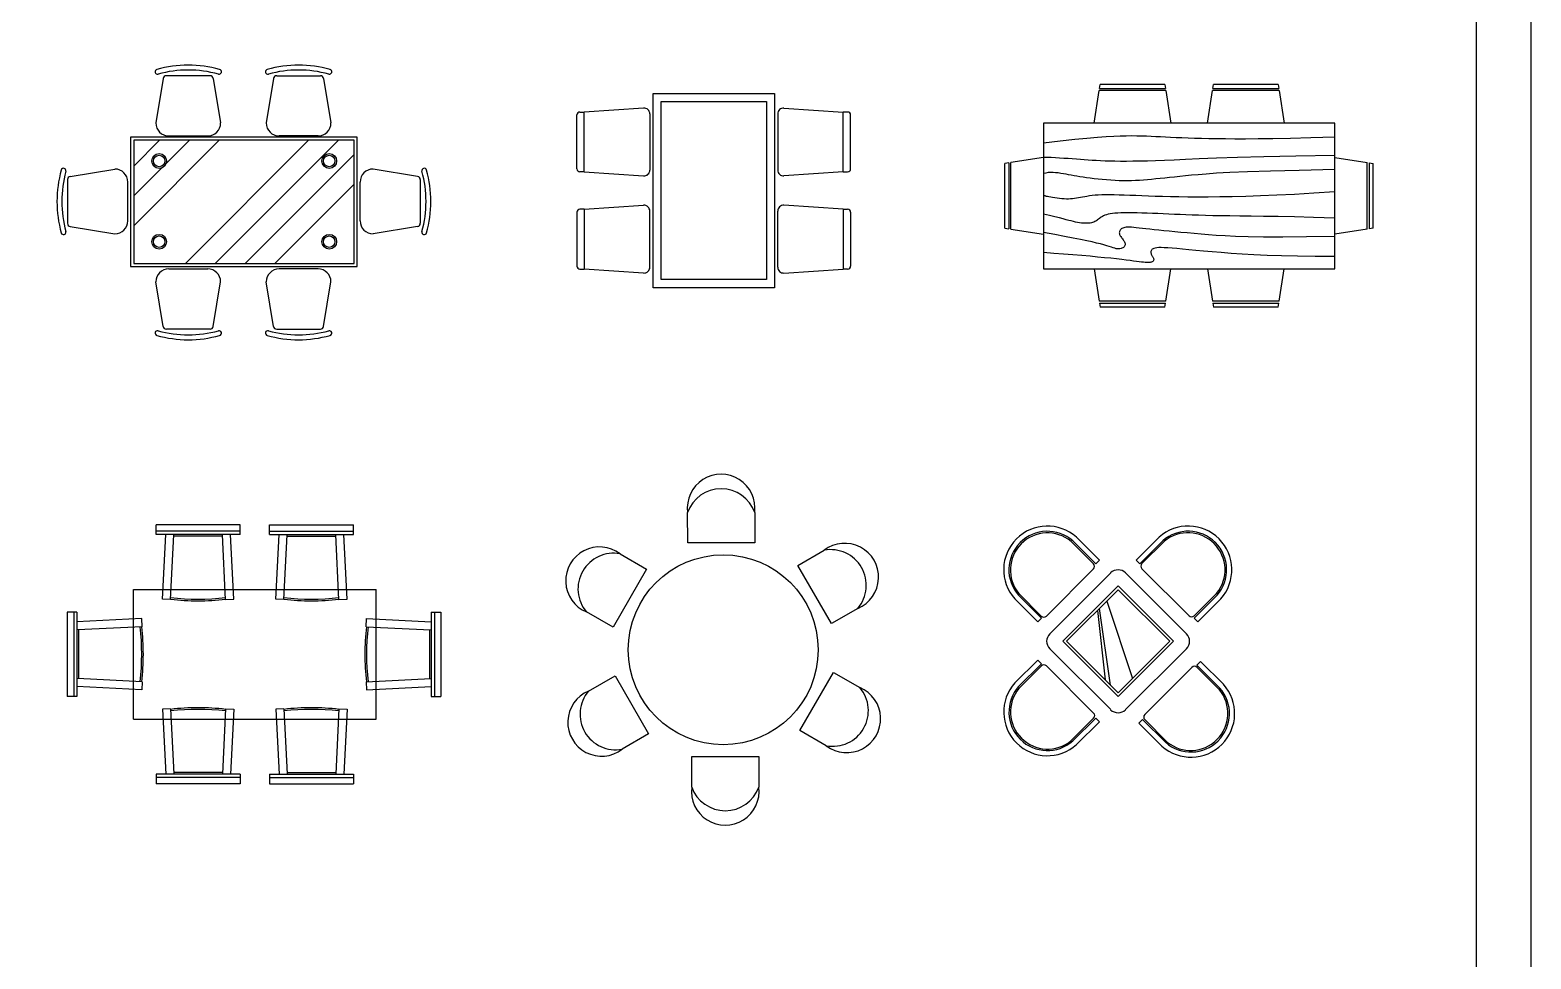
# Model space of a CAD drawing. Header units: inches. Extents: x 5.3 to 47.8, y 15.8 to 40.6.
# Drawn here: x 17.04 to 26.31, y 21.68 to 27.42 of the extents above; entities that cross this region are included whole.
import ezdxf

# ---------------------------------------------------------------- set-up
doc = ezdxf.new("R2010")
doc.units = ezdxf.units.IN
doc.header["$MEASUREMENT"] = 0
for name, color, linetype in [('02', 2, 'Continuous'), ('1', 1, 'Continuous'), ('4', 4, 'Continuous'), ('kadrbm', 4, 'Continuous')]:
    doc.layers.add(name, color=color, linetype=linetype)

# ---------------------------------------------------------------- blocks, each defined once
blk = doc.blocks.new('kadrbm')
at = {"layer": 'kadrbm', "color": 4}
blk.add_lwpolyline([(0, 0), (0, 24.7972), (21, 24.7972), (21, 0), (0, 0)], close=True, dxfattribs=at)
blk.add_lwpolyline([(20.6631, 0.3257), (20.6631, 24.4603), (0.3369, 24.4603), (0.3369, 0.3257), (20.6631, 0.3257)], dxfattribs=at)

msp = doc.modelspace()

# ---------------------------------------------------------------- linework, layer by layer
at = {"layer": '02'}
for p, q in [((23.6423, 27.0557), (23.6462, 27.0808)), ((24.0462, 27.0808), (23.6462, 27.0808)), ((24.0462, 27.0808), (24.0501, 27.0558)), ((24.3423, 27.0557), (24.3462, 27.0808)), ((24.7462, 27.0808), (24.3462, 27.0808)), ((24.7462, 27.0808), (24.7501, 27.0558)), ((23.6091, 26.8432), (23.6404, 27.0432)), ((24.052, 27.0433), (23.6403, 27.0433)), ((23.6423, 27.0558), (24.0501, 27.0558)), ((24.0521, 27.0433), (24.0834, 26.8432)), ((24.3091, 26.8432), (24.3404, 27.0432)), ((24.752, 27.0433), (24.3403, 27.0433)), ((24.3423, 27.0558), (24.7501, 27.0558)), ((24.7521, 27.0433), (24.7834, 26.8432)), ((20.4605, 26.5419), (20.4605, 26.9109)), ((22.0605, 26.5419), (22.0605, 26.9109)), ((25.0962, 26.8433), (23.2962, 26.8433)), ((23.2962, 26.8433), (23.2962, 25.9433)), ((25.0962, 25.9433), (25.0962, 26.8433)), ((25.0962, 26.8433), (25.0962, 26.8433)), ((17.6785, 26.7364), (17.6785, 25.9764)), ((19.0385, 26.7364), (17.6785, 26.7364)), ((17.6785, 26.2094), (18.2055, 26.7364)), ((17.6785, 26.5776), (17.8373, 26.7364)), ((17.8775, 26.5924), (18.0214, 26.7364)), ((17.9978, 25.9764), (18.7578, 26.7364)), ((18.1819, 25.9764), (18.9419, 26.7364)), ((19.0385, 25.9764), (19.0385, 26.7364)), ((23.4005, 26.7309), (23.2962, 26.7183)), ((23.4897, 26.7409), (23.4005, 26.7309)), ((23.5655, 26.7486), (23.4897, 26.7409)), ((23.6297, 26.7543), (23.5655, 26.7486)), ((23.6842, 26.7583), (23.6297, 26.7543)), ((23.7309, 26.7609), (23.6842, 26.7583)), ((23.7714, 26.7624), (23.7309, 26.7609)), ((23.8077, 26.763), (23.7714, 26.7624)), ((23.8413, 26.7632), (23.8077, 26.763)), ((23.873, 26.7629), (23.8413, 26.7632)), ((23.9033, 26.7623), (23.873, 26.7629)), ((23.9326, 26.7614), (23.9033, 26.7623)), ((23.9614, 26.7602), (23.9326, 26.7614)), ((23.9904, 26.7588), (23.9614, 26.7602)), ((24.0199, 26.7573), (23.9904, 26.7588)), ((24.0504, 26.7558), (24.0199, 26.7573)), ((24.0825, 26.7542), (24.0504, 26.7558)), ((24.1163, 26.7527), (24.0825, 26.7542)), ((24.1521, 26.7512), (24.1163, 26.7527)), ((24.1901, 26.7498), (24.1521, 26.7512)), ((24.2305, 26.7485), (24.1901, 26.7498)), ((24.2735, 26.7473), (24.2305, 26.7485)), ((24.3193, 26.7462), (24.2735, 26.7473)), ((24.3681, 26.7453), (24.3193, 26.7462)), ((24.4205, 26.7447), (24.3681, 26.7453)), ((24.4788, 26.7443), (24.4205, 26.7447)), ((24.5455, 26.7444), (24.4788, 26.7443)), ((24.6232, 26.7451), (24.5455, 26.7444)), ((24.7145, 26.7464), (24.6232, 26.7451)), ((24.8221, 26.7486), (24.7145, 26.7464)), ((24.9484, 26.7516), (24.8221, 26.7486)), ((25.0962, 26.7558), (24.9484, 26.7516)), ((18.366, 25.9764), (19.0385, 26.6489)), ((23.2963, 26.6304), (23.0963, 26.5991)), ((23.3202, 26.6305), (23.2962, 26.6308)), ((23.3451, 26.6297), (23.3202, 26.6305)), ((23.3707, 26.6285), (23.3451, 26.6297)), ((23.3968, 26.627), (23.3707, 26.6285)), ((23.423, 26.6252), (23.3968, 26.627)), ((23.4492, 26.6233), (23.423, 26.6252)), ((23.4751, 26.6213), (23.4492, 26.6233)), ((23.5004, 26.6193), (23.4751, 26.6213)), ((23.5251, 26.6174), (23.5004, 26.6193)), ((23.5493, 26.6156), (23.5251, 26.6174)), ((23.5735, 26.6139), (23.5493, 26.6156)), ((23.5981, 26.6124), (23.5735, 26.6139)), ((23.6233, 26.611), (23.5981, 26.6124)), ((23.6495, 26.6098), (23.6233, 26.611)), ((23.6772, 26.6087), (23.6495, 26.6098)), ((23.7067, 26.6078), (23.6772, 26.6087)), ((23.7382, 26.6072), (23.7067, 26.6078)), ((23.7723, 26.6067), (23.7382, 26.6072)), ((23.892, 26.6074), (23.8488, 26.6068)), ((23.9387, 26.6084), (23.892, 26.6074)), ((23.9893, 26.6099), (23.9387, 26.6084)), ((24.0442, 26.612), (23.9893, 26.6099)), ((24.1043, 26.6146), (24.0442, 26.612)), ((24.1743, 26.6178), (24.1043, 26.6146)), ((24.2593, 26.6213), (24.1743, 26.6178)), ((24.3647, 26.6253), (24.2593, 26.6213)), ((24.4958, 26.6295), (24.3647, 26.6253)), ((24.6579, 26.634), (24.4958, 26.6295)), ((24.8563, 26.6386), (24.6579, 26.634)), ((25.0962, 26.6433), (24.8563, 26.6386)), ((25.0962, 26.6304), (25.2962, 26.5991)), ((17.6785, 26.3935), (17.8516, 26.5666)), ((23.0837, 26.5972), (23.0587, 26.5933)), ((23.0587, 26.1933), (23.0587, 26.5933)), ((23.0837, 26.5972), (23.0837, 26.1894)), ((23.0962, 26.1875), (23.0962, 26.5992)), ((23.3106, 26.5346), (23.2962, 26.5308)), ((23.3254, 26.5369), (23.3106, 26.5346)), ((23.3407, 26.5378), (23.3254, 26.5369)), ((23.3563, 26.5377), (23.3407, 26.5378)), ((23.3721, 26.5365), (23.3563, 26.5377)), ((23.3881, 26.5347), (23.3721, 26.5365)), ((23.4041, 26.5324), (23.3881, 26.5347)), ((23.4202, 26.5297), (23.4041, 26.5324)), ((23.4362, 26.5269), (23.4202, 26.5297)), ((23.4523, 26.5241), (23.4362, 26.5269)), ((23.4687, 26.5211), (23.4523, 26.5241)), ((23.4857, 26.5181), (23.4687, 26.5211)), ((23.5034, 26.5151), (23.4857, 26.5181)), ((23.522, 26.512), (23.5034, 26.5151)), ((23.809, 26.6066), (23.7723, 26.6067)), ((23.8488, 26.6068), (23.809, 26.6066)), ((24.1745, 26.5165), (24.1395, 26.5129)), ((24.2119, 26.5203), (24.1745, 26.5165)), ((24.2528, 26.5243), (24.2119, 26.5203)), ((24.3021, 26.5285), (24.2528, 26.5243)), ((24.3656, 26.5328), (24.3021, 26.5285)), ((24.449, 26.5373), (24.3656, 26.5328)), ((24.558, 26.5418), (24.449, 26.5373)), ((24.6983, 26.5464), (24.558, 26.5418)), ((24.8758, 26.5511), (24.6983, 26.5464)), ((25.0962, 26.5558), (24.8758, 26.5511)), ((25.2962, 26.1875), (25.2962, 26.5992)), ((25.3087, 26.5972), (25.3087, 26.1894)), ((25.3087, 26.5972), (25.3337, 26.5933)), ((25.3337, 26.1933), (25.3337, 26.5933)), ((18.5501, 25.9764), (19.0385, 26.4648)), ((23.5418, 26.5089), (23.522, 26.512)), ((23.5629, 26.5058), (23.5418, 26.5089)), ((23.5855, 26.5026), (23.5629, 26.5058)), ((23.6094, 26.4996), (23.5855, 26.5026)), ((23.6344, 26.4967), (23.6094, 26.4996)), ((23.66, 26.494), (23.6344, 26.4967)), ((23.6862, 26.4917), (23.66, 26.494)), ((23.7126, 26.4896), (23.6862, 26.4917)), ((23.739, 26.4881), (23.7126, 26.4896)), ((23.765, 26.487), (23.739, 26.4881)), ((23.7905, 26.4865), (23.765, 26.487)), ((23.8156, 26.4865), (23.7905, 26.4865)), ((23.8404, 26.4871), (23.8156, 26.4865)), ((23.865, 26.488), (23.8404, 26.4871)), ((23.8896, 26.4894), (23.865, 26.488)), ((23.9144, 26.4911), (23.8896, 26.4894)), ((23.9395, 26.4931), (23.9144, 26.4911)), ((23.965, 26.4953), (23.9395, 26.4931)), ((23.9911, 26.4978), (23.965, 26.4953)), ((24.0181, 26.5004), (23.9911, 26.4978)), ((24.0461, 26.5032), (24.0181, 26.5004)), ((24.0755, 26.5063), (24.0461, 26.5032)), ((24.1066, 26.5095), (24.0755, 26.5063)), ((24.1395, 26.5129), (24.1066, 26.5095)), ((23.3001, 26.3932), (23.2962, 26.3933)), ((23.3028, 26.3932), (23.3001, 26.3932)), ((23.3048, 26.393), (23.3028, 26.3932)), ((23.3065, 26.3927), (23.3048, 26.393)), ((23.3086, 26.3922), (23.3065, 26.3927)), ((23.3116, 26.3915), (23.3086, 26.3922)), ((23.316, 26.3905), (23.3116, 26.3915)), ((23.3223, 26.3891), (23.316, 26.3905)), ((23.3309, 26.3874), (23.3223, 26.3891)), ((23.3415, 26.3853), (23.3309, 26.3874)), ((23.3537, 26.3832), (23.3415, 26.3853)), ((23.3672, 26.381), (23.3537, 26.3832)), ((23.3815, 26.3789), (23.3672, 26.381)), ((23.3963, 26.3771), (23.3815, 26.3789)), ((23.411, 26.3756), (23.3963, 26.3771)), ((23.4254, 26.3745), (23.411, 26.3756)), ((23.4391, 26.374), (23.4254, 26.3745)), ((23.4522, 26.374), (23.4391, 26.374)), ((23.4647, 26.3746), (23.4522, 26.374)), ((23.477, 26.3755), (23.4647, 26.3746)), ((23.489, 26.3769), (23.477, 26.3755)), ((23.501, 26.3786), (23.489, 26.3769)), ((23.5131, 26.3806), (23.501, 26.3786)), ((23.5254, 26.3828), (23.5131, 26.3806)), ((23.5381, 26.3853), (23.5254, 26.3828)), ((23.5515, 26.3878), (23.5381, 26.3853)), ((23.5657, 26.3903), (23.5515, 26.3878)), ((23.5809, 26.3927), (23.5657, 26.3903)), ((23.5974, 26.395), (23.5809, 26.3927)), ((23.6153, 26.3969), (23.5974, 26.395)), ((23.635, 26.3984), (23.6153, 26.3969)), ((23.6567, 26.3995), (23.635, 26.3984)), ((23.6804, 26.4), (23.6567, 26.3995)), ((23.7062, 26.4), (23.6804, 26.4)), ((23.7342, 26.3995), (23.7062, 26.4)), ((23.7642, 26.3987), (23.7342, 26.3995)), ((23.7963, 26.3976), (23.7642, 26.3987)), ((23.8304, 26.3963), (23.7963, 26.3976)), ((23.8665, 26.3948), (23.8304, 26.3963)), ((23.9046, 26.3933), (23.8665, 26.3948)), ((23.9447, 26.3917), (23.9046, 26.3933)), ((23.9872, 26.3902), (23.9447, 26.3917)), ((24.0324, 26.3888), (23.9872, 26.3902)), ((24.0809, 26.3877), (24.0324, 26.3888)), ((24.1329, 26.3867), (24.0809, 26.3877)), ((24.189, 26.3861), (24.1329, 26.3867)), ((24.2496, 26.3858), (24.189, 26.3861)), ((24.315, 26.386), (24.2496, 26.3858)), ((24.3857, 26.3866), (24.315, 26.386)), ((24.4625, 26.3879), (24.3857, 26.3866)), ((24.5463, 26.39), (24.4625, 26.3879)), ((24.6376, 26.3931), (24.5463, 26.39)), ((24.7375, 26.3973), (24.6376, 26.3931)), ((24.8467, 26.4028), (24.7375, 26.3973)), ((24.966, 26.4097), (24.8467, 26.4028)), ((25.0962, 26.4183), (24.966, 26.4097)), ((20.4605, 26.3109), (20.4605, 25.9419)), ((22.0605, 26.3109), (22.0605, 25.9419)), ((23.3351, 26.272), (23.2962, 26.2808)), ((23.3677, 26.2642), (23.3351, 26.272)), ((23.395, 26.2575), (23.3677, 26.2642)), ((23.4179, 26.2516), (23.395, 26.2575)), ((23.4371, 26.2465), (23.4179, 26.2516)), ((23.4536, 26.2421), (23.4371, 26.2465)), ((23.4681, 26.2383), (23.4536, 26.2421)), ((23.4817, 26.2349), (23.4681, 26.2383)), ((23.6202, 26.238), (23.614, 26.2347)), ((23.6261, 26.2415), (23.6202, 26.238)), ((23.6317, 26.2453), (23.6261, 26.2415)), ((23.6371, 26.2493), (23.6317, 26.2453)), ((23.6425, 26.2534), (23.6371, 26.2493)), ((23.6481, 26.2576), (23.6425, 26.2534)), ((23.6541, 26.2617), (23.6481, 26.2576)), ((23.6606, 26.2658), (23.6541, 26.2617)), ((23.668, 26.2697), (23.6606, 26.2658)), ((23.6763, 26.2733), (23.668, 26.2697)), ((23.6858, 26.2766), (23.6763, 26.2733)), ((23.6967, 26.2795), (23.6858, 26.2766)), ((23.709, 26.2821), (23.6967, 26.2795)), ((23.723, 26.2842), (23.709, 26.2821)), ((23.7387, 26.286), (23.723, 26.2842)), ((23.7562, 26.2873), (23.7387, 26.286)), ((23.7758, 26.2883), (23.7562, 26.2873)), ((23.7974, 26.2889), (23.7758, 26.2883)), ((23.8212, 26.2891), (23.7974, 26.2889)), ((23.8474, 26.2889), (23.8212, 26.2891)), ((23.8755, 26.2884), (23.8474, 26.2889)), ((23.9055, 26.2876), (23.8755, 26.2884)), ((23.9369, 26.2865), (23.9055, 26.2876)), ((23.9694, 26.2852), (23.9369, 26.2865)), ((24.0029, 26.2838), (23.9694, 26.2852)), ((24.0369, 26.2823), (24.0029, 26.2838)), ((24.0712, 26.2808), (24.0369, 26.2823)), ((24.1057, 26.2792), (24.0712, 26.2808)), ((24.1407, 26.2777), (24.1057, 26.2792)), ((24.1769, 26.2762), (24.1407, 26.2777)), ((24.2147, 26.2748), (24.1769, 26.2762)), ((24.2548, 26.2735), (24.2147, 26.2748)), ((24.2977, 26.2723), (24.2548, 26.2735)), ((24.344, 26.2712), (24.2977, 26.2723)), ((24.3942, 26.2703), (24.344, 26.2712)), ((24.449, 26.2696), (24.3942, 26.2703)), ((24.51, 26.2689), (24.449, 26.2696)), ((24.5788, 26.2681), (24.51, 26.2689)), ((24.6569, 26.267), (24.5788, 26.2681)), ((24.7461, 26.2653), (24.6569, 26.267)), ((24.848, 26.263), (24.7461, 26.2653)), ((24.9641, 26.2599), (24.848, 26.263)), ((25.0962, 26.2558), (24.9641, 26.2599)), ((23.0587, 26.1933), (23.0837, 26.1894)), ((23.0962, 26.1874), (23.2963, 26.1561)), ((23.3664, 26.155), (23.2962, 26.1683)), ((23.4274, 26.1434), (23.3664, 26.155)), ((23.4948, 26.232), (23.4817, 26.2349)), ((23.5077, 26.2295), (23.4948, 26.232)), ((23.5203, 26.2274), (23.5077, 26.2295)), ((23.5324, 26.2258), (23.5203, 26.2274)), ((23.5441, 26.2247), (23.5324, 26.2258)), ((23.5552, 26.2241), (23.5441, 26.2247)), ((23.5657, 26.224), (23.5552, 26.2241)), ((23.5754, 26.2245), (23.5657, 26.224)), ((23.5844, 26.2256), (23.5754, 26.2245)), ((23.5927, 26.2272), (23.5844, 26.2256)), ((23.6003, 26.2293), (23.5927, 26.2272)), ((23.6074, 26.2318), (23.6003, 26.2293)), ((23.614, 26.2347), (23.6074, 26.2318)), ((23.7658, 26.1696), (23.7655, 26.1651)), ((23.7655, 26.1651), (23.7659, 26.1604)), ((23.7668, 26.174), (23.7658, 26.1696)), ((23.7659, 26.1604), (23.7671, 26.1558)), ((23.7685, 26.1782), (23.7668, 26.174)), ((23.7671, 26.1558), (23.769, 26.1511)), ((23.7709, 26.1821), (23.7685, 26.1782)), ((23.769, 26.1511), (23.7716, 26.1464)), ((23.7739, 26.1858), (23.7709, 26.1821)), ((23.7716, 26.1464), (23.7746, 26.1417)), ((23.7775, 26.1891), (23.7739, 26.1858)), ((23.7817, 26.192), (23.7775, 26.1891)), ((23.7867, 26.1945), (23.7817, 26.192)), ((23.7925, 26.1966), (23.7867, 26.1945)), ((23.7994, 26.1982), (23.7925, 26.1966)), ((23.8074, 26.1993), (23.7994, 26.1982)), ((23.8167, 26.1999), (23.8074, 26.1993)), ((23.8276, 26.2), (23.8167, 26.1999)), ((23.84, 26.1995), (23.8276, 26.2)), ((23.8542, 26.1984), (23.84, 26.1995)), ((23.8702, 26.1969), (23.8542, 26.1984)), ((23.8881, 26.1949), (23.8702, 26.1969)), ((23.908, 26.1925), (23.8881, 26.1949)), ((23.9299, 26.1898), (23.908, 26.1925)), ((23.954, 26.1869), (23.9299, 26.1898)), ((23.9802, 26.1839), (23.954, 26.1869)), ((24.0087, 26.1808), (23.9802, 26.1839)), ((24.0396, 26.1776), (24.0087, 26.1808)), ((24.0727, 26.1745), (24.0396, 26.1776)), ((24.1081, 26.1713), (24.0727, 26.1745)), ((24.1456, 26.168), (24.1081, 26.1713)), ((24.1852, 26.1646), (24.1456, 26.168)), ((24.2269, 26.1611), (24.1852, 26.1646)), ((24.2705, 26.1575), (24.2269, 26.1611)), ((24.316, 26.1537), (24.2705, 26.1575)), ((24.3641, 26.1497), (24.316, 26.1537)), ((24.4182, 26.1459), (24.3641, 26.1497)), ((24.4822, 26.1425), (24.4182, 26.1459)), ((25.2963, 26.1874), (25.0962, 26.1561)), ((25.3337, 26.1933), (25.3087, 26.1894)), ((23.4802, 26.1332), (23.4274, 26.1434)), ((23.5255, 26.1241), (23.4802, 26.1332)), ((23.5643, 26.1161), (23.5255, 26.1241)), ((23.5973, 26.1089), (23.5643, 26.1161)), ((23.6253, 26.1024), (23.5973, 26.1089)), ((23.6494, 26.0964), (23.6253, 26.1024)), ((23.6701, 26.0907), (23.6494, 26.0964)), ((23.6879, 26.0854), (23.6701, 26.0907)), ((23.7033, 26.0805), (23.6879, 26.0854)), ((23.7164, 26.0762), (23.7033, 26.0805)), ((23.7278, 26.0725), (23.7164, 26.0762)), ((23.7377, 26.0696), (23.7278, 26.0725)), ((23.7465, 26.0674), (23.7377, 26.0696)), ((23.7546, 26.0662), (23.7465, 26.0674)), ((23.7622, 26.0659), (23.7546, 26.0662)), ((23.7693, 26.0664), (23.7622, 26.0659)), ((23.7759, 26.0678), (23.7693, 26.0664)), ((23.7746, 26.1417), (23.778, 26.137)), ((23.7819, 26.0698), (23.7759, 26.0678)), ((23.778, 26.137), (23.7816, 26.1323)), ((23.7816, 26.1323), (23.7852, 26.1276)), ((23.7872, 26.0724), (23.7819, 26.0698)), ((23.7852, 26.1276), (23.7888, 26.1229)), ((23.7918, 26.0755), (23.7872, 26.0724)), ((23.7888, 26.1229), (23.7921, 26.1183)), ((23.7955, 26.079), (23.7918, 26.0755)), ((23.7921, 26.1183), (23.795, 26.1136)), ((23.795, 26.1136), (23.7974, 26.1089)), ((23.7983, 26.0828), (23.7955, 26.079)), ((23.7974, 26.1089), (23.7994, 26.1043)), ((23.8002, 26.0868), (23.7983, 26.0828)), ((23.7994, 26.1043), (23.8007, 26.0998)), ((23.8012, 26.091), (23.8002, 26.0868)), ((23.8007, 26.0998), (23.8013, 26.0953)), ((23.8013, 26.0953), (23.8012, 26.091)), ((23.9615, 26.0533), (23.9606, 26.0492)), ((23.9632, 26.0572), (23.9615, 26.0533)), ((23.9657, 26.0608), (23.9632, 26.0572)), ((23.9692, 26.0641), (23.9657, 26.0608)), ((23.9736, 26.067), (23.9692, 26.0641)), ((23.9794, 26.0695), (23.9736, 26.067)), ((23.987, 26.0715), (23.9794, 26.0695)), ((23.9968, 26.0729), (23.987, 26.0715)), ((24.009, 26.0738), (23.9968, 26.0729)), ((24.0242, 26.074), (24.009, 26.0738)), ((24.0428, 26.0736), (24.0242, 26.074)), ((24.065, 26.0724), (24.0428, 26.0736)), ((24.0913, 26.0705), (24.065, 26.0724)), ((24.1217, 26.0679), (24.0913, 26.0705)), ((24.1564, 26.0647), (24.1217, 26.0679)), ((24.1953, 26.061), (24.1564, 26.0647)), ((24.2386, 26.0569), (24.1953, 26.061)), ((24.2863, 26.0525), (24.2386, 26.0569)), ((24.3385, 26.0479), (24.2863, 26.0525)), ((24.5604, 26.1399), (24.4822, 26.1425)), ((24.6568, 26.1383), (24.5604, 26.1399)), ((24.7756, 26.1381), (24.6568, 26.1383)), ((24.9207, 26.1397), (24.7756, 26.1381)), ((25.0962, 26.1433), (24.9207, 26.1397)), ((17.6785, 25.9764), (19.0385, 25.9764)), ((23.3604, 26.0386), (23.2962, 26.0433)), ((23.4214, 26.0339), (23.3604, 26.0386)), ((23.4792, 26.0293), (23.4214, 26.0339)), ((23.5336, 26.0248), (23.4792, 26.0293)), ((23.5844, 26.0203), (23.5336, 26.0248)), ((23.6315, 26.016), (23.5844, 26.0203)), ((23.6748, 26.0118), (23.6315, 26.016)), ((23.7139, 26.0078), (23.6748, 26.0118)), ((23.749, 26.004), (23.7139, 26.0078)), ((23.7802, 26.0004), (23.749, 26.004)), ((23.8078, 25.9971), (23.7802, 26.0004)), ((23.832, 25.994), (23.8078, 25.9971)), ((23.8534, 25.9913), (23.832, 25.994)), ((23.872, 25.9888), (23.8534, 25.9913)), ((23.8883, 25.9867), (23.872, 25.9888)), ((23.9025, 25.9849), (23.8883, 25.9867)), ((23.9149, 25.9836), (23.9025, 25.9849)), ((23.9257, 25.9826), (23.9149, 25.9836)), ((23.9351, 25.982), (23.9257, 25.9826)), ((23.9431, 25.9818), (23.9351, 25.982)), ((23.95, 25.982), (23.9431, 25.9818)), ((23.9558, 25.9826), (23.95, 25.982)), ((23.9608, 25.9836), (23.9558, 25.9826)), ((23.9606, 26.0492), (23.9603, 26.0451)), ((23.9603, 26.0451), (23.9607, 26.0409)), ((23.9607, 26.0409), (23.9616, 26.0368)), ((23.965, 25.9849), (23.9608, 25.9836)), ((23.9616, 26.0368), (23.9629, 26.0328)), ((23.9629, 26.0328), (23.9646, 26.029)), ((23.9646, 26.029), (23.9666, 26.0254)), ((23.9686, 25.9867), (23.965, 25.9849)), ((23.9666, 26.0254), (23.9688, 26.0219)), ((23.9716, 25.9888), (23.9686, 25.9867)), ((23.9688, 26.0219), (23.971, 26.0185)), ((23.971, 26.0185), (23.9731, 26.0152)), ((23.9741, 25.9911), (23.9716, 25.9888)), ((23.9731, 26.0152), (23.9749, 26.012)), ((23.9759, 25.9938), (23.9741, 25.9911)), ((23.9749, 26.012), (23.9764, 26.0089)), ((23.9772, 25.9966), (23.9759, 25.9938)), ((23.9764, 26.0089), (23.9775, 26.0058)), ((23.9779, 25.9996), (23.9772, 25.9966)), ((23.9775, 26.0058), (23.978, 26.0026)), ((23.978, 26.0026), (23.9779, 25.9996)), ((24.3952, 26.0433), (24.3385, 26.0479)), ((24.4566, 26.0386), (24.3952, 26.0433)), ((24.5236, 26.0341), (24.4566, 26.0386)), ((24.5971, 26.0299), (24.5236, 26.0341)), ((24.6781, 26.0261), (24.5971, 26.0299)), ((24.7676, 26.0229), (24.6781, 26.0261)), ((24.8664, 26.0204), (24.7676, 26.0229)), ((24.9757, 26.0188), (24.8664, 26.0204)), ((25.0962, 26.0183), (24.9757, 26.0188)), ((23.2962, 25.9433), (25.0962, 25.9433)), ((23.6091, 25.9433), (23.6404, 25.7433)), ((24.0521, 25.7432), (24.0834, 25.9433)), ((24.3091, 25.9433), (24.3404, 25.7433)), ((24.7521, 25.7432), (24.7834, 25.9433)), ((24.052, 25.7433), (23.6403, 25.7433)), ((23.6423, 25.7308), (24.0501, 25.7308)), ((23.6423, 25.7308), (23.6462, 25.7058)), ((24.0462, 25.7058), (23.6462, 25.7058)), ((24.0462, 25.7058), (24.0501, 25.7307)), ((24.752, 25.7433), (24.3403, 25.7433)), ((24.3423, 25.7308), (24.3462, 25.7058)), ((24.3423, 25.7308), (24.7501, 25.7308)), ((24.7462, 25.7058), (24.3462, 25.7058)), ((24.7462, 25.7058), (24.7501, 25.7307)), ((21.0997, 24.2501), (21.0986, 24.4387)), ((21.5133, 24.4387), (21.5133, 24.2501)), ((18.3355, 24.363), (17.8155, 24.363)), ((17.8155, 24.303), (17.8155, 24.363)), ((18.3355, 24.323), (17.8155, 24.323)), ((18.3355, 24.303), (17.8155, 24.303)), ((17.8555, 23.903), (17.8755, 24.303)), ((17.9054, 23.9005), (17.9254, 24.3005)), ((18.2259, 24.293), (17.925, 24.293)), ((18.2455, 23.9005), (18.2255, 24.3005)), ((18.2955, 23.903), (18.2755, 24.303)), ((18.3355, 24.303), (18.3355, 24.363)), ((18.5155, 24.363), (19.0355, 24.363)), ((18.5155, 24.303), (18.5155, 24.363)), ((18.5155, 24.323), (19.0355, 24.323)), ((18.5155, 24.303), (19.0355, 24.303)), ((18.5555, 23.903), (18.5755, 24.303)), ((18.6054, 23.9005), (18.6254, 24.3005)), ((18.625, 24.293), (18.9259, 24.293)), ((18.9455, 23.9005), (18.9255, 24.3005)), ((18.9955, 23.903), (18.9755, 24.303)), ((19.0355, 24.303), (19.0355, 24.363)), ((21.5133, 24.2501), (21.0997, 24.2501)), ((21.7801, 24.1102), (21.9429, 24.2054)), ((23.4673, 24.2602), (23.6058, 24.1217)), ((23.6195, 24.1213), (23.4783, 24.2626)), ((23.501, 24.2853), (23.6423, 24.1441)), ((23.8694, 24.1444), (24.0107, 24.2857)), ((24.0334, 24.263), (23.8921, 24.1217)), ((23.9052, 24.1227), (24.0437, 24.2613)), ((20.6818, 24.1832), (20.8451, 24.0889)), ((21.9869, 23.7521), (21.7801, 24.1102)), ((23.6423, 24.1441), (23.6195, 24.1213)), ((23.8921, 24.1217), (23.8694, 24.1444)), ((20.8451, 24.0889), (20.6383, 23.7307)), ((23.6058, 24.09), (23.3148, 23.799)), ((23.7121, 24.0652), (23.3357, 23.6889)), ((24.1801, 23.6889), (23.8038, 24.0652)), ((24.1962, 23.8), (23.9052, 24.091)), ((17.6755, 23.963), (19.1755, 23.963)), ((17.6755, 23.163), (17.6755, 23.963)), ((19.1755, 23.163), (19.1755, 23.963)), ((23.1429, 23.9272), (23.2842, 23.786)), ((23.2831, 23.799), (23.1446, 23.9375)), ((23.7579, 23.9847), (23.4163, 23.643)), ((23.7579, 23.9618), (23.4392, 23.643)), ((24.0996, 23.643), (23.7579, 23.9847)), ((24.0767, 23.643), (23.7579, 23.9618)), ((24.2275, 23.7863), (24.3688, 23.9276)), ((24.3664, 23.9386), (24.2279, 23.8)), ((17.9054, 23.9005), (17.8555, 23.903)), ((18.2455, 23.9005), (18.2955, 23.903)), ((18.6054, 23.9005), (18.5555, 23.903)), ((18.9455, 23.9005), (18.9955, 23.903)), ((22.1502, 23.8463), (21.9869, 23.7521)), ((23.2614, 23.7632), (23.1201, 23.9045)), ((23.6299, 23.8338), (23.6775, 23.4047)), ((23.6412, 23.8451), (23.7098, 23.3724)), ((23.6874, 23.8913), (23.8475, 23.4138)), ((24.3915, 23.9048), (24.2503, 23.7636)), ((17.2674, 23.823), (17.2674, 23.303)), ((17.3274, 23.823), (17.2674, 23.823)), ((17.3074, 23.823), (17.3074, 23.303)), ((17.3274, 23.823), (17.3274, 23.303)), ((17.7274, 23.783), (17.3274, 23.763)), ((17.7299, 23.733), (17.7274, 23.783)), ((19.113, 23.733), (19.1155, 23.783)), ((19.1155, 23.783), (19.5155, 23.763)), ((19.5155, 23.823), (19.5155, 23.303)), ((19.5155, 23.823), (19.5755, 23.823)), ((19.5355, 23.823), (19.5355, 23.303)), ((19.5755, 23.823), (19.5755, 23.303)), ((20.6383, 23.7307), (20.4745, 23.8241)), ((23.2842, 23.786), (23.2614, 23.7632)), ((24.2503, 23.7636), (24.2275, 23.7863)), ((17.7299, 23.733), (17.3299, 23.713)), ((17.3374, 23.7134), (17.3374, 23.4125)), ((19.113, 23.733), (19.513, 23.713)), ((19.5055, 23.7134), (19.5055, 23.4125)), ((23.4163, 23.643), (23.7579, 23.3014)), ((23.4392, 23.643), (23.7579, 23.3243)), ((23.7579, 23.3014), (24.0996, 23.643)), ((23.7579, 23.3243), (24.0767, 23.643)), ((23.3357, 23.5972), (23.7121, 23.2209)), ((23.8038, 23.2209), (24.1801, 23.5972)), ((23.1205, 23.3862), (23.2618, 23.5275)), ((23.2845, 23.5047), (23.1432, 23.3635)), ((23.1456, 23.3525), (23.2841, 23.491)), ((23.2618, 23.5275), (23.2845, 23.5047)), ((23.3159, 23.491), (23.6068, 23.2)), ((24.2136, 23.4822), (23.9226, 23.1912)), ((24.2677, 23.5186), (24.245, 23.4959)), ((24.245, 23.4959), (24.3862, 23.3546)), ((24.3839, 23.3436), (24.2453, 23.4822)), ((24.409, 23.3774), (24.2677, 23.5186)), ((17.7274, 23.343), (17.3274, 23.363)), ((17.7299, 23.3929), (17.3299, 23.4129)), ((17.7299, 23.3929), (17.7274, 23.343)), ((19.113, 23.3929), (19.513, 23.4129)), ((19.113, 23.3929), (19.1155, 23.343)), ((19.1155, 23.343), (19.5155, 23.363)), ((20.4873, 23.3354), (20.6506, 23.4297)), ((20.6506, 23.4297), (20.8574, 23.0715)), ((21.7924, 23.0928), (21.9992, 23.451)), ((21.9992, 23.451), (22.1631, 23.3576)), ((17.3274, 23.303), (17.2674, 23.303)), ((19.5155, 23.303), (19.5755, 23.303)), ((17.9054, 23.2255), (17.8555, 23.223)), ((17.8555, 23.223), (17.8755, 22.823)), ((17.9054, 23.2255), (17.9254, 22.8255)), ((18.2455, 23.2255), (18.2255, 22.8255)), ((18.2455, 23.2255), (18.2955, 23.223)), ((18.2955, 23.223), (18.2755, 22.823)), ((18.6054, 23.2255), (18.5555, 23.223)), ((18.5555, 23.223), (18.5755, 22.823)), ((18.6054, 23.2255), (18.6254, 22.8255)), ((18.9455, 23.2255), (18.9255, 22.8255)), ((18.9455, 23.2255), (18.9955, 23.223)), ((18.9955, 23.223), (18.9755, 22.823)), ((17.6755, 23.163), (19.1755, 23.163)), ((21.9557, 22.9985), (21.7924, 23.0928)), ((23.6068, 23.1683), (23.4683, 23.0298)), ((23.4786, 23.0281), (23.6199, 23.1694)), ((23.6426, 23.1466), (23.5014, 23.0053)), ((23.6199, 23.1694), (23.6426, 23.1466)), ((23.9096, 23.1605), (23.8869, 23.1378)), ((23.8869, 23.1378), (24.0281, 22.9965)), ((24.0509, 23.0192), (23.9096, 23.1605)), ((23.9226, 23.1595), (24.0612, 23.0209)), ((20.8574, 23.0715), (20.6946, 22.9763)), ((21.1243, 22.7431), (21.1243, 22.9317)), ((21.1243, 22.9317), (21.5379, 22.9317)), ((21.5379, 22.9317), (21.5389, 22.7431)), ((18.3355, 22.823), (17.8155, 22.823)), ((17.8155, 22.823), (17.8155, 22.763)), ((18.2259, 22.833), (17.925, 22.833)), ((18.3355, 22.823), (18.3355, 22.763)), ((18.5155, 22.823), (19.0355, 22.823)), ((18.5155, 22.823), (18.5155, 22.763)), ((18.625, 22.833), (18.9259, 22.833)), ((19.0355, 22.823), (19.0355, 22.763)), ((18.3355, 22.803), (17.8155, 22.803)), ((18.3355, 22.763), (17.8155, 22.763)), ((18.5155, 22.803), (19.0355, 22.803)), ((18.5155, 22.763), (19.0355, 22.763))]:
    msp.add_line(p, q, dxfattribs=at)
msp.add_lwpolyline([(21.5855, 25.8764), (20.9355, 25.8764), (20.9355, 26.9764), (21.5855, 26.9764)], close=True, dxfattribs=at)
msp.add_circle((21.3188, 23.5909), 0.5865, dxfattribs=at)
for centre, radius, start, end in [((21.3059, 24.4651), 0.209, 352.72154, 187.27846), ((21.3059, 24.365), 0.22, 19.55082, 160.44918), ((23.3209, 24.0846), 0.2697, 48.09632, 221.90368), ((23.3209, 24.0846), 0.2376, 48.5291, 221.4709), ((23.3218, 24.083), 0.2293, 50.62883, 219.37116), ((24.1908, 24.085), 0.2697, 318.09632, 131.90368), ((24.1908, 24.0849), 0.2376, 318.5291, 131.4709), ((24.1892, 24.084), 0.2293, 320.62884, 129.37117), ((20.5552, 24.0169), 0.209, 52.72154, 247.27846), ((22.0695, 24.0391), 0.209, 292.72154, 127.27846), ((21.9828, 23.9891), 0.22, 319.55082, 100.44918), ((20.6419, 23.9668), 0.22, 79.55082, 220.44918), ((23.59, 24.1058), 0.0224, 315, 45), ((23.921, 24.1069), 0.0224, 135, 225), ((23.7579, 24.0194), 0.0649, 45, 135), ((18.0755, 25.3419), 1.4489, 263.26461, 276.73539), ((18.0755, 25.3419), 1.4389, 263.23766, 276.76234), ((18.7755, 25.3419), 1.4489, 263.26461, 276.73539), ((18.7755, 25.3419), 1.4389, 263.23766, 276.76234), ((23.299, 23.8148), 0.0224, 225, 315), ((24.212, 23.8159), 0.0224, 225, 315), ((16.2885, 23.563), 1.4389, 353.23765, 6.76235), ((16.2885, 23.563), 1.4489, 353.26461, 6.73539), ((20.5544, 23.563), 1.4489, 173.26461, 186.73539), ((20.5544, 23.563), 1.4389, 173.23765, 186.76235), ((23.3816, 23.643), 0.0649, 135, 225), ((24.1342, 23.643), 0.0649, 315, 45), ((23.3, 23.4752), 0.0224, 45, 135), ((24.2295, 23.4663), 0.0224, 45, 135), ((23.3212, 23.2061), 0.2697, 138.09632, 311.90368), ((23.3213, 23.2061), 0.2376, 138.5291, 311.4709), ((24.2082, 23.1972), 0.2697, 228.09632, 41.90368), ((20.568, 23.1426), 0.209, 112.72154, 307.27846), ((20.6547, 23.1927), 0.22, 139.55082, 280.44918), ((22.0823, 23.1648), 0.209, 232.72154, 67.27846), ((21.9956, 23.2149), 0.22, 259.55082, 40.44918), ((23.3228, 23.207), 0.2293, 140.62884, 309.37117), ((24.2082, 23.1973), 0.2376, 228.5291, 41.4709), ((24.2066, 23.1982), 0.2293, 230.62883, 39.37116), ((18.0755, 21.784), 1.4489, 83.26461, 96.73539), ((18.0755, 21.784), 1.4389, 83.23766, 96.76234), ((18.7755, 21.784), 1.4489, 83.26461, 96.73539), ((18.7755, 21.784), 1.4389, 83.23766, 96.76234), ((23.591, 23.1842), 0.0224, 315, 45), ((23.7579, 23.2667), 0.0649, 225, 315), ((23.9385, 23.1753), 0.0224, 135, 225), ((21.3316, 22.7166), 0.209, 172.72154, 7.27846), ((21.3316, 22.8167), 0.22, 199.55082, 340.44918)]:
    msp.add_arc(centre, radius, start, end, dxfattribs=at)
at = {"layer": '1'}
for p, q in [((17.8599, 27.1185), (17.8147, 26.8435)), ((18.1498, 27.1353), (17.8796, 27.1353)), ((18.1695, 27.1185), (18.2147, 26.8435)), ((18.5414, 27.1185), (18.4962, 26.8435)), ((18.5611, 27.1353), (18.8313, 27.1353)), ((18.851, 27.1185), (18.8962, 26.8435)), ((17.6585, 26.7564), (17.6585, 25.9564)), ((19.0585, 26.7564), (17.6585, 26.7564)), ((17.8947, 26.7635), (18.1347, 26.7635)), ((18.8162, 26.7635), (18.5762, 26.7635)), ((19.0585, 25.9564), (19.0585, 26.7564)), ((17.2858, 26.5138), (17.5608, 26.559)), ((19.4313, 26.5138), (19.1562, 26.559)), ((17.269, 26.494), (17.269, 26.2239)), ((17.6408, 26.239), (17.6408, 26.479)), ((19.0762, 26.239), (19.0762, 26.479)), ((19.448, 26.494), (19.448, 26.2239)), ((17.2858, 26.2041), (17.5608, 26.159)), ((19.4313, 26.2041), (19.1562, 26.159)), ((17.6585, 25.9564), (19.0585, 25.9564)), ((17.8947, 25.9423), (18.1347, 25.9423)), ((18.8162, 25.9423), (18.5762, 25.9423)), ((17.8599, 25.5872), (17.8147, 25.8623)), ((18.1695, 25.5872), (18.2147, 25.8623)), ((18.5414, 25.5872), (18.4962, 25.8623)), ((18.851, 25.5872), (18.8962, 25.8623)), ((18.1498, 25.5705), (17.8796, 25.5705)), ((18.5611, 25.5705), (18.8313, 25.5705))]:
    msp.add_line(p, q, dxfattribs=at)
for centre, radius in [((17.8352, 26.6089), 0.0454), ((17.8352, 26.6089), 0.0354), ((18.8855, 26.6089), 0.0454), ((18.8855, 26.6089), 0.0354), ((17.8352, 26.1104), 0.0454), ((17.8352, 26.1104), 0.0354), ((18.8855, 26.1104), 0.0454), ((18.8855, 26.1104), 0.0354)]:
    msp.add_circle(centre, radius, dxfattribs=at)
for centre, radius, start, end in [((17.8248, 27.1597), 0.015, 105.49005, 284.28424), ((18.0147, 26.4764), 0.7243, 74.47014, 105.57698), ((18.0147, 26.4767), 0.6939, 74.43245, 105.56755), ((18.2046, 27.1597), 0.015, 255.71576, 74.50995), ((18.5063, 27.1597), 0.015, 105.49005, 284.28424), ((18.6962, 26.4764), 0.7243, 74.42302, 105.52986), ((18.6962, 26.4767), 0.6939, 74.43245, 105.56755), ((18.8861, 27.1597), 0.015, 255.71576, 74.50995), ((17.8796, 27.1153), 0.02, 90, 170.67171), ((18.1498, 27.1153), 0.02, 9.32829, 90), ((18.5611, 27.1153), 0.02, 90, 170.67171), ((18.8313, 27.1153), 0.02, 9.32829, 90), ((17.8947, 26.8435), 0.08, 180, 270), ((18.1347, 26.8435), 0.08, 270, 0), ((18.5762, 26.8435), 0.08, 180, 270), ((18.8162, 26.8435), 0.08, 270, 0), ((17.928, 26.359), 0.7243, 164.47014, 195.57697), ((17.2446, 26.5489), 0.015, 345.71576, 164.50995), ((17.9276, 26.359), 0.6939, 164.43245, 195.56755), ((17.5608, 26.479), 0.08, 0, 90), ((19.1562, 26.479), 0.08, 90, 180), ((19.4725, 26.5489), 0.015, 15.49005, 194.28424), ((18.7895, 26.359), 0.6939, 344.43245, 15.56755), ((18.7891, 26.359), 0.7243, 344.42303, 15.52986), ((17.289, 26.494), 0.02, 99.32829, 180), ((19.428, 26.494), 0.02, 0, 80.67171), ((17.5608, 26.239), 0.08, 270, 0), ((19.1562, 26.239), 0.08, 180, 270), ((17.2446, 26.169), 0.015, 195.49005, 14.28424), ((17.289, 26.2239), 0.02, 180, 260.67171), ((19.428, 26.2239), 0.02, 279.32829, 0), ((19.4725, 26.169), 0.015, 165.71576, 344.50995), ((17.8947, 25.8623), 0.08, 90, 180), ((18.1347, 25.8623), 0.08, 0, 90), ((18.5762, 25.8623), 0.08, 90, 180), ((18.8162, 25.8623), 0.08, 0, 90), ((17.8248, 25.546), 0.015, 75.71576, 254.50995), ((18.0147, 26.2294), 0.7243, 254.42302, 285.52986), ((18.0147, 26.229), 0.6939, 254.43245, 285.56755), ((17.8796, 25.5905), 0.02, 189.32829, 270), ((18.1498, 25.5905), 0.02, 270, 350.67171), ((18.2046, 25.546), 0.015, 285.49005, 104.28424), ((18.5063, 25.546), 0.015, 75.71576, 254.50995), ((18.6962, 26.2294), 0.7243, 254.47014, 285.57698), ((18.6962, 26.229), 0.6939, 254.43245, 285.56755), ((18.5611, 25.5905), 0.02, 189.32829, 270), ((18.8313, 25.5905), 0.02, 270, 350.67171), ((18.8861, 25.546), 0.015, 285.49005, 104.28424)]:
    msp.add_arc(centre, radius, start, end, dxfattribs=at)
at = {"layer": '4'}
for p, q in [((20.4155, 26.5599), (20.4155, 26.8929)), ((20.4335, 26.9109), (20.4605, 26.9109)), ((20.8275, 26.9358), (20.4605, 26.9109)), ((20.8655, 26.8999), (20.8655, 26.5529)), ((21.6555, 26.8999), (21.6555, 26.5529)), ((21.6934, 26.9358), (22.0605, 26.9109)), ((22.0875, 26.9109), (22.0605, 26.9109)), ((22.1055, 26.5599), (22.1055, 26.8929)), ((20.4605, 26.5419), (20.4335, 26.5419)), ((20.4605, 26.5419), (20.8275, 26.5169)), ((22.0605, 26.5419), (21.6934, 26.5169)), ((22.0605, 26.5419), (22.0875, 26.5419)), ((20.4605, 26.3109), (20.8275, 26.3358)), ((22.0605, 26.3109), (21.6934, 26.3358)), ((20.4155, 26.2929), (20.4155, 25.9599)), ((20.4605, 26.3109), (20.4335, 26.3109)), ((20.8655, 25.9529), (20.8655, 26.2999)), ((21.6555, 25.9529), (21.6555, 26.2999)), ((22.0605, 26.3109), (22.0875, 26.3109)), ((22.1055, 26.2929), (22.1055, 25.9599)), ((20.4335, 25.9419), (20.4605, 25.9419)), ((20.8275, 25.9169), (20.4605, 25.9419)), ((21.6934, 25.9169), (22.0605, 25.9419)), ((22.0875, 25.9419), (22.0605, 25.9419))]:
    msp.add_line(p, q, dxfattribs=at)
msp.add_lwpolyline([(21.6355, 25.8264), (20.8855, 25.8264), (20.8855, 27.0264), (21.6355, 27.0264)], close=True, dxfattribs=at)
for centre, radius, start, end in [((20.4335, 26.8929), 0.018, 90, 180), ((20.8295, 26.8999), 0.036, 0, 93.12213), ((21.6915, 26.8999), 0.036, 86.87787, 180), ((22.0875, 26.8929), 0.018, 0, 90), ((20.4335, 26.5599), 0.018, 180, 270), ((20.8295, 26.5529), 0.036, 266.87787, 0), ((21.6915, 26.5529), 0.036, 180, 273.12213), ((22.0875, 26.5599), 0.018, 270, 0), ((20.8295, 26.2999), 0.036, 0, 93.12213), ((21.6915, 26.2999), 0.036, 86.87787, 180), ((20.4335, 26.2929), 0.018, 90, 180), ((22.0875, 26.2929), 0.018, 0, 90), ((20.4335, 25.9599), 0.018, 180, 270), ((22.0875, 25.9599), 0.018, 270, 0), ((20.8295, 25.9529), 0.036, 266.87787, 0), ((21.6915, 25.9529), 0.036, 180, 273.12213)]:
    msp.add_arc(centre, radius, start, end, dxfattribs=at)

# ---------------------------------------------------------------- block references
at = {"layer": 'kadrbm'}
msp.add_blockref('kadrbm', (5.3081, 15.7779), dxfattribs=at)

doc.saveas('drawing.dxf')
